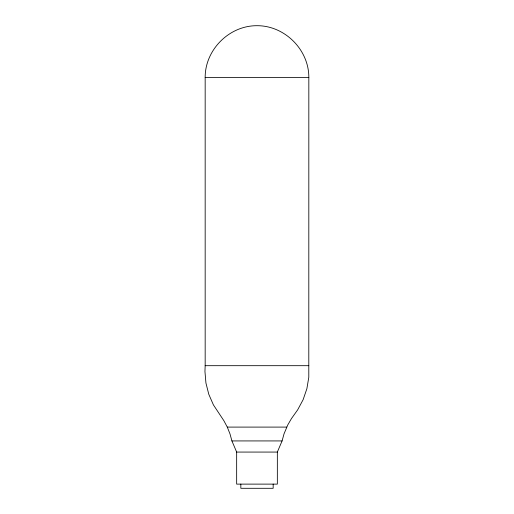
<?xml version="1.0" encoding="UTF-8"?>
<svg xmlns="http://www.w3.org/2000/svg" width="514" height="514" viewBox="0 0 514 514"><rect width="100%" height="100%" fill="white"/><g stroke="black" fill="none" stroke-linecap="round" stroke-linejoin="round"><path stroke-width="0.77" d="M205.17 365.685L204.951 371.481L205.934 383.033L208.78 394.27L213.413 404.897L223.847 420.658L227.284 427.095L229.983 433.88L231.917 440.928L236.658 452.069L236.658 484.117L277.342 484.117L277.342 452.069L282.083 440.928L284.017 433.88L287.782 424.911L291.451 418.595L297.632 409.896L303.119 399.68L306.877 388.712L308.798 377.276L308.83 77.53C309.01 49.794 284.743 25.527 257 25.7C229.257 25.527 204.99 49.794 205.17 77.53L205.17 365.685L308.83 365.685M205.17 77.53L308.83 77.53M227.284 427.095L286.716 427.095M231.917 440.928L282.083 440.928M236.658 452.069L277.342 452.069M273.165 484.117L273.165 488.3L240.835 488.3L240.835 484.117"/></g></svg>
